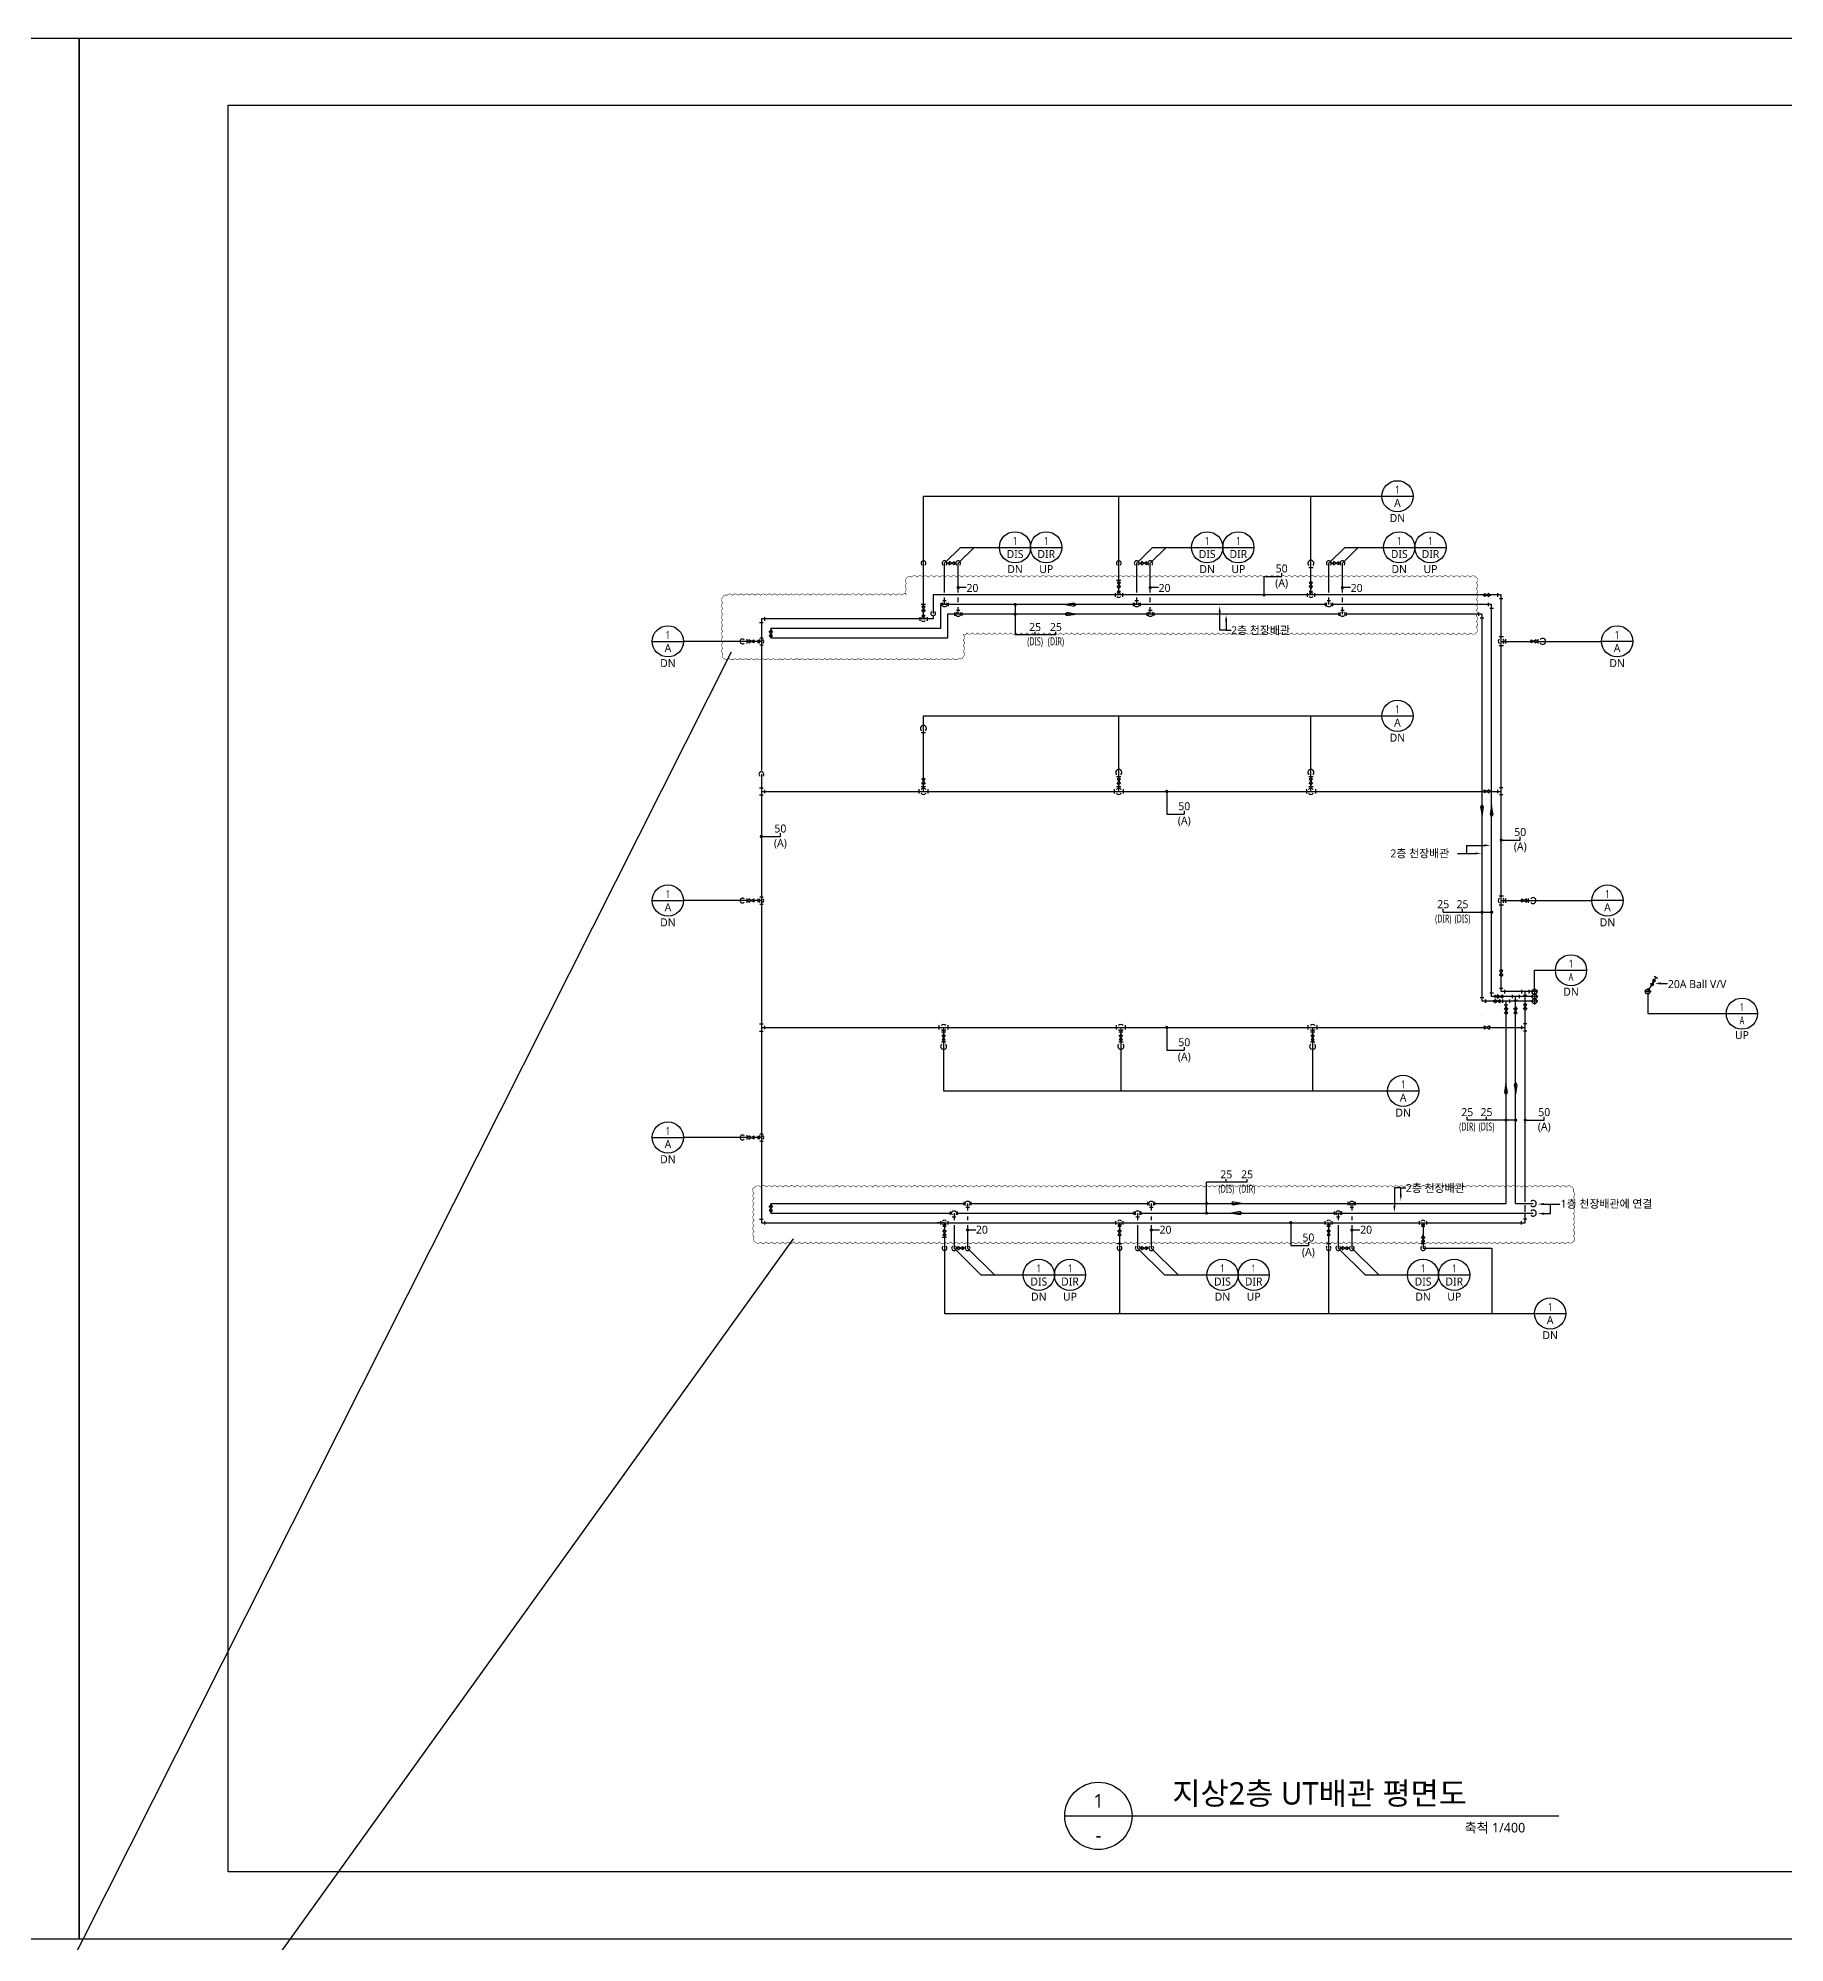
# Model space of a CAD drawing. Header units: millimetres. Extents: x 61566 to 504600, y -68218 to 118800.
# Drawn here: x 333839 to 442947, y -236 to 118800 of the extents above; entities that cross this region are included whole.
import ezdxf
from ezdxf.enums import TextEntityAlignment as Align

# ---------------------------------------------------------------- set-up
doc = ezdxf.new("R2010")
doc.units = ezdxf.units.MM
doc.header["$LTSCALE"] = 200
doc.layers.get('DEFPOINTS').update_dxf_attribs({"color": 137})
for name, color, linetype in [('AA-MKXS', 3, 'Continuous'), ('DI', 1, 'Continuous'), ('PIPE', 3, 'Continuous'), ('TE', 2, 'Continuous'), ('WALL-D', 3, 'Continuous')]:
    doc.layers.add(name, color=color, linetype=linetype)
doc.layers.add('FU', color=1, linetype='Continuous', plot=False)
doc.styles.add('SUNJIN', font='malgun.ttf')
doc.styles.add('스타일1', font='malgun.ttf')

# ---------------------------------------------------------------- blocks, each defined once
blk = doc.blocks.new('sheet-line')
at = {"layer": 'DEFPOINTS'}
blk.add_lwpolyline([(168200, -356400), (0, -356400), (0, -237600), (168200, -237600)], close=True, dxfattribs=at)
blk = doc.blocks.new('A$C4AF750F6')
at = {"layer": 'PIPE', "color": 2}
for p, q in [((1.5, 4), (0.5, 4)), ((1.5, 0), (0.5, 0))]:
    blk.add_line(p, q, dxfattribs=at)
blk.add_lwpolyline([(0, 0.5), (2, 0.5), (0, 3.5), (2, 3.5)], close=True, dxfattribs=at)
blk = doc.blocks.new('A$C7621744E')
at = {"layer": 'PIPE', "color": 2}
for p, q in [((0, 71), (0, 12)), ((92, 104), (33, 104)), ((125, 71), (125, 12))]:
    blk.add_line(p, q, dxfattribs=at)
for start, end in [(39.5406, 140.4594), (219.5406, 320.4594)]:
    blk.add_arc((62, 42), 41.7, start, end, dxfattribs=at)
blk = doc.blocks.new('A$C30F65513')
at = {"layer": 'PIPE', "color": 1}
for p, q in [((2.8, 1.4), (0, 1.4)), ((1.4, 2.8), (1.4, 0))]:
    blk.add_line(p, q, dxfattribs=at)
at = {"layer": 'PIPE'}
blk.add_circle((1.4, 1.4), 1, dxfattribs=at)
blk = doc.blocks.new('A$C1AEA35FA')
at = {"layer": 'PIPE', "color": 2}
blk.add_line((0, 0.2), (0, 1.4), dxfattribs=at)
blk.add_lwpolyline([(0.6, 1.6), (5.3, 0.8), (0.6, 0)], close=True, dxfattribs=at)
blk = doc.blocks.new('A$C28993EBD')
at = {"layer": 'PIPE', "color": 2}
for p, q in [((0, 84), (0, 12)), ((39, 123), (111, 123)), ((150, 84), (150, 12))]:
    blk.add_line(p, q, dxfattribs=at)
blk.add_arc((75, 48), 50, 129.5406, 50.4594, dxfattribs=at)

msp = doc.modelspace()

# ---------------------------------------------------------------- linework, layer by layer
at = {"layer": 'AA-MKXS', "color": 7}
msp.add_line((397966, 7700), (428830, 7700), dxfattribs=at)
msp.add_circle((400067, 7700), 2100, dxfattribs=at)
at = {"layer": 'DEFPOINTS', "color": 1}
for p in [(377122, 80428), (381008, 43767)]:
    msp.add_line(p, (306378, -60109), dxfattribs=at)
at = {"layer": 'DEFPOINTS'}
msp.add_lwpolyline([(345700, 114600), (483100, 114600), (483100, 4200), (345700, 4200)], close=True, dxfattribs=at)
msp.add_lwpolyline([(345700, 114600), (483100, 114600), (483100, 4200), (345700, 4200)], close=True, dxfattribs=at)
at = {"layer": 'DEFPOINTS', "color": 1, "const_width": 30}
for points in [[(423660, 84765, -0.5206), (423660, 84399, -0.5206), (423660, 84065, -0.5206), (423660, 83723, -0.5206), (423660, 83383, -0.5206), (423660, 83042, -0.5206), (423660, 82704, -0.5206), (423660, 82350, -0.5206), (423660, 81988, -0.5206), (423650, 81634, -0.5206), (423310, 81634, -0.5206), (422951, 81634, -0.5206), (422596, 81634, -0.5206), (422242, 81634, -0.5206), (421878, 81634, -0.5206), (421530, 81634, -0.5206), (421167, 81634, -0.5206), (420812, 81634, -0.5206), (420473, 81634, -0.5206), (420119, 81634, -0.5206), (419767, 81634, -0.5206), (419420, 81634, -0.5206), (419056, 81634, -0.5206), (418705, 81634, -0.5206), (418352, 81634, -0.5206), (418001, 81634, -0.5206), (417660, 81634, -0.5206), (417313, 81634, -0.5206), (416969, 81634, -0.5206), (416634, 81634, -0.5206), (416275, 81634, -0.5206), (415935, 81634, -0.5206), (415599, 81634, -0.5206), (415253, 81634, -0.5206), (414900, 81634, -0.5206), (414565, 81634, -0.5206), (414225, 81634, -0.5206), (413887, 81634, -0.5206), (413532, 81634, -0.5206), (413184, 81634, -0.5206), (412831, 81634, -0.5206), (412475, 81634, -0.5206), (412127, 81634, -0.5206), (411771, 81634, -0.5206), (411425, 81634, -0.5206), (411064, 81634, -0.5206), (410711, 81634, -0.5206), (410371, 81634, -0.5206), (410007, 81634, -0.5206), (409645, 81634, -0.5206), (409299, 81634, -0.5206), (408933, 81634, -0.5206), (408594, 81634, -0.5206), (408231, 81634, -0.5206), (407879, 81634, -0.5206), (407531, 81634, -0.5206), (407177, 81634, -0.5206), (406821, 81634, -0.5206), (406486, 81634, -0.5206), (406143, 81634, -0.5206), (405801, 81634, -0.5206), (405454, 81634, -0.5206), (405092, 81634, -0.5206), (404735, 81634, -0.5206), (404378, 81634, -0.5206), (404015, 81634, -0.5206), (403669, 81634, -0.5206), (403323, 81634, -0.5206), (402960, 81634, -0.5206), (402616, 81634, -0.5206), (402270, 81634, -0.5206), (401918, 81634, -0.5206), (401573, 81634, -0.5206), (401216, 81634, -0.5206), (400858, 81634, -0.5206), (400501, 81634, -0.5206), (400143, 81634, -0.5206), (399805, 81634, -0.5206), (399465, 81634, -0.5206), (399123, 81634, -0.5206), (398767, 81634, -0.5206), (398404, 81634, -0.5206), (398059, 81634, -0.5206), (397708, 81634, -0.5206), (397372, 81634, -0.5206), (397008, 81634, -0.5206), (396669, 81634, -0.5206), (396318, 81634, -0.5206), (395963, 81634, -0.5206), (395616, 81634, -0.5206), (395260, 81634, -0.5206), (394924, 81634, -0.5206), (394588, 81634, -0.5206), (394252, 81634, -0.5206), (393918, 81634, -0.5206), (393573, 81634, -0.5206), (393229, 81634, -0.5206), (392873, 81634, -0.5206), (392535, 81634, -0.5206), (392189, 81634, -0.5206), (391853, 81634, -0.5206), (391608, 81524, -0.5206), (391608, 81167, -0.5206), (391608, 80827, -0.5206), (391608, 80471, -0.5206), (391608, 80117, -0.5206), (391325, 80045, -0.5206), (390974, 80045, -0.5206), (390638, 80045, -0.5206), (390287, 80045, -0.5206), (389952, 80045, -0.5206), (389586, 80045, -0.5206), (389238, 80045, -0.5206), (388873, 80045, -0.5206), (388515, 80045, -0.5206), (388165, 80045, -0.5206), (387809, 80045, -0.5206), (387453, 80045, -0.5206), (387108, 80045, -0.5206), (386762, 80045, -0.5206), (386427, 80045, -0.5206), (386067, 80045, -0.5206), (385728, 80045, -0.5206), (385392, 80045, -0.5206), (385049, 80045, -0.5206), (384690, 80045, -0.5206), (384350, 80045, -0.5206), (384006, 80045, -0.5206), (383657, 80045, -0.5206), (383323, 80045, -0.5206), (382975, 80045, -0.5206), (382625, 80045, -0.5206), (382272, 80045, -0.5206), (381914, 80045, -0.5206), (381567, 80045, -0.5206), (381223, 80045, -0.5206), (380862, 80045, -0.5206), (380497, 80045, -0.5206), (380144, 80045, -0.5206), (379778, 80045, -0.5206), (379443, 80045, -0.5206), (379091, 80045, -0.5206), (378729, 80045, -0.5206), (378383, 80045, -0.5206), (378040, 80045, -0.5206), (377697, 80045, -0.5206), (377363, 80045, -0.5206), (377009, 80045, -0.5206), (376663, 80045, -0.5206), (376617, 80333, -0.5206), (376617, 80667, -0.5206), (376617, 81015, -0.5206), (376617, 81377, -0.5206), (376617, 81741, -0.5206), (376617, 82087, -0.5206), (376617, 82444, -0.5206), (376617, 82798, -0.5206), (376617, 83158, -0.5206), (376617, 83520, -0.5206), (376617, 83872, -0.5206), (376869, 83973, -0.5206), (377205, 83973, -0.5206), (377564, 83973, -0.5206), (377912, 83973, -0.5206), (378265, 83973, -0.5206), (378618, 83973, -0.5206), (378970, 83973, -0.5206), (379330, 83973, -0.5206), (379685, 83973, -0.5206), (380030, 83973, -0.5206), (380363, 83973, -0.5206), (380705, 83973, -0.5206), (381050, 83973, -0.5206), (381391, 83973, -0.5206), (381750, 83973, -0.5206), (382095, 83973, -0.5206), (382457, 83973, -0.5206), (382794, 83973, -0.5206), (383151, 83973, -0.5206), (383505, 83973, -0.5206), (383868, 83973, -0.5206), (384207, 83973, -0.5206), (384558, 83973, -0.5206), (384921, 83973, -0.5206), (385280, 83973, -0.5206), (385645, 83973, -0.5206), (385984, 83973, -0.5206), (386347, 83973, -0.5206), (386707, 83973, -0.5206), (387071, 83973, -0.5206), (387433, 83973, -0.5206), (387795, 83973, -0.5206), (388100, 84022, -0.5206), (388100, 84361, -0.5206), (388100, 84715, -0.5206), (388100, 85057, -0.5206), (388390, 85109, -0.5206), (388747, 85109, -0.5206), (389106, 85109, -0.5206), (389445, 85109, -0.5206), (389802, 85109, -0.5206), (390151, 85109, -0.5206), (390487, 85109, -0.5206), (390847, 85109, -0.5206), (391208, 85109, -0.5206), (391546, 85109, -0.5206), (391889, 85109, -0.5206), (392241, 85109, -0.5206), (392590, 85109, -0.5206), (392948, 85109, -0.5206), (393288, 85109, -0.5206), (393645, 85109, -0.5206), (394011, 85109, -0.5206), (394345, 85109, -0.5206), (394699, 85109, -0.5206), (395055, 85109, -0.5206), (395394, 85109, -0.5206), (395730, 85109, -0.5206), (396073, 85109, -0.5206), (396428, 85109, -0.5206), (396789, 85109, -0.5206), (397140, 85109, -0.5206), (397486, 85109, -0.5206), (397845, 85109, -0.5206), (398186, 85109, -0.5206), (398540, 85109, -0.5206), (398881, 85109, -0.5206), (399221, 85109, -0.5206), (399586, 85109, -0.5206), (399929, 85109, -0.5206), (400263, 85109, -0.5206), (400621, 85109, -0.5206), (400960, 85109, -0.5206), (401294, 85109, -0.5206), (401628, 85109, -0.5206), (401973, 85109, -0.5206), (402327, 85109, -0.5206), (402672, 85109, -0.5206), (403019, 85109, -0.5206), (403366, 85109, -0.5206), (403702, 85109, -0.5206), (404053, 85109, -0.5206), (404410, 85109, -0.5206), (404754, 85109, -0.5206), (405109, 85109, -0.5206), (405471, 85109, -0.5206), (405822, 85109, -0.5206), (406174, 85109, -0.5206), (406509, 85109, -0.5206), (406857, 85109, -0.5206), (407199, 85109, -0.5206), (407547, 85109, -0.5206), (407908, 85109, -0.5206), (408258, 85109, -0.5206), (408594, 85109, -0.5206), (408946, 85109, -0.5206), (409302, 85109, -0.5206), (409661, 85109, -0.5206), (410023, 85109, -0.5206), (410384, 85109, -0.5206), (410727, 85109, -0.5206), (411088, 85109, -0.5206), (411443, 85109, -0.5206), (411801, 85109, -0.5206), (412161, 85109, -0.5206), (412520, 85109, -0.5206), (412882, 85109, -0.5206), (413245, 85109, -0.5206), (413608, 85109, -0.5206), (413958, 85109, -0.5206), (414306, 85109, -0.5206), (414643, 85109, -0.5206), (414988, 85109, -0.5206), (415348, 85109, -0.5206), (415696, 85109, -0.5206), (416034, 85109, -0.5206), (416368, 85109, -0.5206), (416723, 85109, -0.5206), (417081, 85109, -0.5206), (417417, 85109, -0.5206), (417753, 85109, -0.5206), (418099, 85109, -0.5206), (418455, 85109, -0.5206), (418815, 85109, -0.5206), (419153, 85109, -0.5206), (419491, 85109, -0.5206), (419826, 85109, -0.5206), (420171, 85109, -0.5206), (420504, 85109, -0.5206), (420870, 85109, -0.5206), (421224, 85109, -0.5206), (421560, 85109, -0.5206), (421923, 85109, -0.5206), (422277, 85109, -0.5206), (422624, 85109, -0.5206), (422959, 85109, -0.5206), (423300, 85109, -0.5206), (423646, 85109, -0.5206), (423660, 85109, -0.5206)], [(378569, 46629, 0.5206), (378569, 46289, 0.5206), (378569, 45952, 0.5206), (378569, 45601, 0.5206), (378569, 45267, 0.5206), (378569, 44930, 0.5206), (378569, 44581, 0.5206), (378569, 44223, 0.5206), (378569, 43868, 0.5206), (378624, 43571, 0.5206), (378959, 43571, 0.5206), (379307, 43571, 0.5206), (379647, 43571, 0.5206), (380003, 43571, 0.5206), (380346, 43571, 0.5206), (380694, 43571, 0.5206), (381035, 43571, 0.5206), (381387, 43571, 0.5206), (381738, 43571, 0.5206), (382092, 43571, 0.5206), (382430, 43571, 0.5206), (382780, 43571, 0.5206), (383145, 43571, 0.5206), (383501, 43571, 0.5206), (383865, 43571, 0.5206), (384204, 43571, 0.5206), (384549, 43571, 0.5206), (384888, 43571, 0.5206), (385254, 43571, 0.5206), (385602, 43571, 0.5206), (385968, 43571, 0.5206), (386305, 43571, 0.5206), (386658, 43571, 0.5206), (386995, 43571, 0.5206), (387342, 43571, 0.5206), (387706, 43571, 0.5206), (388041, 43571, 0.5206), (388404, 43571, 0.5206), (388747, 43571, 0.5206), (389088, 43571, 0.5206), (389446, 43571, 0.5206), (389793, 43571, 0.5206), (390133, 43571, 0.5206), (390487, 43571, 0.5206), (390840, 43571, 0.5206), (391188, 43571, 0.5206), (391537, 43571, 0.5206), (391890, 43571, 0.5206), (392244, 43571, 0.5206), (392605, 43571, 0.5206), (392965, 43571, 0.5206), (393319, 43571, 0.5206), (393676, 43571, 0.5206), (394028, 43571, 0.5206), (394374, 43571, 0.5206), (394713, 43571, 0.5206), (395071, 43571, 0.5206), (395422, 43571, 0.5206), (395785, 43571, 0.5206), (396126, 43571, 0.5206), (396466, 43571, 0.5206), (396819, 43571, 0.5206), (397175, 43571, 0.5206), (397528, 43571, 0.5206), (397873, 43571, 0.5206), (398222, 43571, 0.5206), (398558, 43571, 0.5206), (398916, 43571, 0.5206), (399269, 43571, 0.5206), (399623, 43571, 0.5206), (399979, 43571, 0.5206), (400338, 43571, 0.5206), (400677, 43571, 0.5206), (401029, 43571, 0.5206), (401391, 43571, 0.5206), (401754, 43571, 0.5206), (402107, 43571, 0.5206), (402465, 43571, 0.5206), (402799, 43571, 0.5206), (403155, 43571, 0.5206), (403520, 43571, 0.5206), (403863, 43571, 0.5206), (404215, 43571, 0.5206), (404559, 43571, 0.5206), (404898, 43571, 0.5206), (405235, 43571, 0.5206), (405597, 43571, 0.5206), (405958, 43571, 0.5206), (406316, 43571, 0.5206), (406654, 43571, 0.5206), (406998, 43571, 0.5206), (407334, 43571, 0.5206), (407670, 43571, 0.5206), (408024, 43571, 0.5206), (408384, 43571, 0.5206), (408735, 43571, 0.5206), (409084, 43571, 0.5206), (409430, 43571, 0.5206), (409773, 43571, 0.5206), (410122, 43571, 0.5206), (410472, 43571, 0.5206), (410810, 43571, 0.5206), (411154, 43571, 0.5206), (411511, 43571, 0.5206), (411855, 43571, 0.5206), (412216, 43571, 0.5206), (412580, 43571, 0.5206), (412942, 43571, 0.5206), (413299, 43571, 0.5206), (413642, 43571, 0.5206), (414007, 43571, 0.5206), (414344, 43571, 0.5206), (414680, 43571, 0.5206), (415039, 43571, 0.5206), (415389, 43571, 0.5206), (415743, 43571, 0.5206), (416107, 43571, 0.5206), (416443, 43571, 0.5206), (416805, 43571, 0.5206), (417160, 43571, 0.5206), (417504, 43571, 0.5206), (417840, 43571, 0.5206), (418190, 43571, 0.5206), (418531, 43571, 0.5206), (418874, 43571, 0.5206), (419237, 43571, 0.5206), (419589, 43571, 0.5206), (419944, 43571, 0.5206), (420281, 43571, 0.5206), (420630, 43571, 0.5206), (420976, 43571, 0.5206), (421326, 43571, 0.5206), (421685, 43571, 0.5206), (422035, 43571, 0.5206), (422381, 43571, 0.5206), (422737, 43571, 0.5206), (423088, 43571, 0.5206), (423441, 43571, 0.5206), (423787, 43571, 0.5206), (424121, 43571, 0.5206), (424477, 43571, 0.5206), (424814, 43571, 0.5206), (425168, 43571, 0.5206), (425529, 43571, 0.5206), (425879, 43571, 0.5206), (426236, 43571, 0.5206), (426586, 43571, 0.5206), (426932, 43571, 0.5206), (427291, 43571, 0.5206), (427642, 43571, 0.5206), (427987, 43571, 0.5206), (428352, 43571, 0.5206), (428706, 43571, 0.5206), (429045, 43571, 0.5206), (429391, 43571, 0.5206), (429721, 43578, 0.5206), (429721, 43936, 0.5206), (429721, 44301, 0.5206), (429721, 44654, 0.5206), (429721, 44988, 0.5206), (429721, 45332, 0.5206), (429721, 45668, 0.5206), (429721, 46022, 0.5206), (429721, 46359, 0.5206), (429721, 46721, 0.5206), (429629, 46991, 0.5206), (429276, 46991, 0.5206), (428919, 46991, 0.5206), (428558, 46991, 0.5206), (428224, 46991, 0.5206), (427887, 46991, 0.5206), (427530, 46991, 0.5206), (427176, 46991, 0.5206), (426836, 46991, 0.5206), (426500, 46991, 0.5206), (426162, 46991, 0.5206), (425808, 46991, 0.5206), (425463, 46991, 0.5206), (425120, 46991, 0.5206), (424774, 46991, 0.5206), (424419, 46991, 0.5206), (424060, 46991, 0.5206), (423700, 46991, 0.5206), (423349, 46991, 0.5206), (422996, 46991, 0.5206), (422636, 46991, 0.5206), (422273, 46991, 0.5206), (421935, 46991, 0.5206), (421581, 46991, 0.5206), (421235, 46991, 0.5206), (420893, 46991, 0.5206), (420555, 46991, 0.5206), (420194, 46991, 0.5206), (419859, 46991, 0.5206), (419511, 46991, 0.5206), (419159, 46991, 0.5206), (418816, 46991, 0.5206), (418465, 46991, 0.5206), (418124, 46991, 0.5206), (417780, 46991, 0.5206), (417443, 46991, 0.5206), (417084, 46991, 0.5206), (416746, 46991, 0.5206), (416403, 46991, 0.5206), (416044, 46991, 0.5206), (415681, 46991, 0.5206), (415322, 46991, 0.5206), (414964, 46991, 0.5206), (414611, 46991, 0.5206), (414266, 46991, 0.5206), (413904, 46991, 0.5206), (413564, 46991, 0.5206), (413202, 46991, 0.5206), (412861, 46991, 0.5206), (412520, 46991, 0.5206), (412168, 46991, 0.5206), (411803, 46991, 0.5206), (411468, 46991, 0.5206), (411132, 46991, 0.5206), (410781, 46991, 0.5206), (410434, 46991, 0.5206), (410097, 46991, 0.5206), (409756, 46991, 0.5206), (409393, 46991, 0.5206), (409052, 46991, 0.5206), (408714, 46991, 0.5206), (408377, 46991, 0.5206), (408013, 46991, 0.5206), (407677, 46991, 0.5206), (407342, 46991, 0.5206), (407007, 46991, 0.5206), (406662, 46991, 0.5206), (406299, 46991, 0.5206), (405953, 46991, 0.5206), (405605, 46991, 0.5206), (405241, 46991, 0.5206), (404880, 46991, 0.5206), (404529, 46991, 0.5206), (404168, 46991, 0.5206), (403812, 46991, 0.5206), (403466, 46991, 0.5206), (403124, 46991, 0.5206), (402790, 46991, 0.5206), (402440, 46991, 0.5206), (402075, 46991, 0.5206), (401729, 46991, 0.5206), (401388, 46991, 0.5206), (401035, 46991, 0.5206), (400693, 46991, 0.5206), (400338, 46991, 0.5206), (399973, 46991, 0.5206), (399626, 46991, 0.5206), (399263, 46991, 0.5206), (398930, 46991, 0.5206), (398566, 46991, 0.5206), (398213, 46991, 0.5206), (397853, 46991, 0.5206), (397501, 46991, 0.5206), (397163, 46991, 0.5206), (396823, 46991, 0.5206), (396477, 46991, 0.5206), (396143, 46991, 0.5206), (395796, 46991, 0.5206), (395460, 46991, 0.5206), (395105, 46991, 0.5206), (394744, 46991, 0.5206), (394408, 46991, 0.5206), (394048, 46991, 0.5206), (393693, 46991, 0.5206), (393337, 46991, 0.5206), (392978, 46991, 0.5206), (392627, 46991, 0.5206), (392271, 46991, 0.5206), (391933, 46991, 0.5206), (391577, 46991, 0.5206), (391220, 46991, 0.5206), (390861, 46991, 0.5206), (390527, 46991, 0.5206), (390165, 46991, 0.5206), (389811, 46991, 0.5206), (389454, 46991, 0.5206), (389118, 46991, 0.5206), (388767, 46991, 0.5206), (388402, 46991, 0.5206), (388067, 46991, 0.5206), (387725, 46991, 0.5206), (387387, 46991, 0.5206), (387021, 46991, 0.5206), (386668, 46991, 0.5206), (386325, 46991, 0.5206), (385961, 46991, 0.5206), (385616, 46991, 0.5206), (385260, 46991, 0.5206), (384919, 46991, 0.5206), (384581, 46991, 0.5206), (384239, 46991, 0.5206), (383889, 46991, 0.5206), (383526, 46991, 0.5206), (383189, 46991, 0.5206), (382826, 46991, 0.5206), (382479, 46991, 0.5206), (382143, 46991, 0.5206), (381784, 46991, 0.5206), (381445, 46991, 0.5206), (381079, 46991, 0.5206), (380721, 46991, 0.5206), (380359, 46991, 0.5206), (380019, 46991, 0.5206), (379670, 46991, 0.5206), (379337, 46991, 0.5206), (378979, 46991, 0.5206), (378642, 46991, 0.5206), (378569, 46991, 0.5206)]]:
    msp.add_lwpolyline(points, format="xyb", close=True, dxfattribs=at)
at = {"layer": 'DI'}
for p, q in [((410415, 84000), (410415, 85155)), ((410415, 85155), (411515, 85155)), ((411515, 85155), (411515, 85355)), ((391816, 84458), (391310, 84458)), ((394872, 83400), (394872, 81498)), ((403816, 84458), (403310, 84458)), ((415816, 84458), (415310, 84458)), ((397412, 81498), (394872, 81498)), ((396112, 81498), (396112, 81698)), ((397412, 81498), (397412, 81698)), ((404333, 71725), (404333, 70300)), ((404333, 70300), (405433, 70300)), ((405433, 70500), (405433, 70300)), ((380204, 68905), (380204, 69105)), ((426418, 68686), (426418, 68886)), ((421609, 64175), (421609, 64375)), ((422809, 64175), (422809, 64375)), ((421609, 64175), (424630, 64175)), ((404333, 56975), (404333, 55550)), ((404333, 55550), (405433, 55550)), ((405433, 55750), (405433, 55550)), ((423109, 51182), (423109, 51382)), ((424309, 51182), (424309, 51382)), ((427918, 51182), (427918, 51382)), ((426130, 51182), (423109, 51182)), ((409358, 47294), (406818, 47294)), ((406818, 45370), (406818, 47294)), ((408058, 47294), (408058, 47494)), ((409358, 47294), (409358, 47494)), ((392407, 44312), (391900, 44312)), ((403877, 44312), (403370, 44312)), ((412086, 44770), (412086, 43345)), ((416407, 44312), (415900, 44312)), ((412086, 43345), (413185, 43345)), ((413185, 43545), (413185, 43345))]:
    msp.add_line(p, q, dxfattribs=at)
at = {"layer": 'DI', "const_width": 100}
for points in [[(391260, 84458, 1), (391360, 84458, 1)], [(403260, 84458, 1), (403360, 84458, 1)], [(415260, 84458, 1), (415360, 84458, 1)], [(394822, 83400, 1), (394922, 83400, 1)], [(410365, 84000, -1), (410465, 84000, -1)], [(394822, 82800, 1), (394922, 82800, 1)], [(404283, 71725, 1), (404383, 71725, 1)], [(379015, 68855, 1), (379015, 68955, 1)], [(425230, 68636, 1), (425230, 68736, 1)], [(424080, 64175, -1), (423980, 64175, -1)], [(424680, 64175, -1), (424580, 64175, -1)], [(404283, 56975, 1), (404383, 56975, 1)], [(425580, 51182, -1), (425480, 51182, -1)], [(426180, 51182, -1), (426080, 51182, -1)], [(426730, 51132, 1), (426730, 51232, 1)], [(406768, 45970, 1), (406868, 45970, 1)], [(406768, 45370, 1), (406868, 45370, 1)], [(391850, 44312, -1), (391950, 44312, -1)], [(403320, 44312, -1), (403420, 44312, -1)], [(412036, 44770, 1), (412136, 44770, 1)], [(415850, 44312, -1), (415950, 44312, -1)]]:
    msp.add_lwpolyline(points, format="xyb", close=True, dxfattribs=at)
at = {"layer": 'PIPE'}
for p, q in [((389140, 83279), (389140, 85986)), ((390460, 84160), (390460, 85986)), ((390610, 85986), (390752, 85986)), ((391067, 85986), (391160, 85986)), ((391310, 84160), (391310, 85986)), ((401340, 84779), (401340, 85986)), ((402460, 84160), (402460, 85986)), ((402610, 85986), (402752, 85986)), ((403067, 85986), (403160, 85986)), ((403310, 84160), (403310, 85986)), ((413340, 84779), (413340, 85986)), ((414460, 84160), (414460, 85986)), ((414610, 85986), (414752, 85986)), ((415067, 85986), (415160, 85986)), ((415310, 84160), (415310, 85986)), ((424180, 84000), (389750, 84000)), ((389750, 84000), (389750, 82850)), ((414310, 83400), (390200, 83400)), ((390200, 83400), (390200, 81900)), ((390460, 83400), (390460, 83840)), ((391310, 84170), (391310, 84293)), ((391310, 83608), (391310, 83840)), ((391310, 83560), (391310, 83830)), ((401340, 84000), (401340, 84429)), ((402460, 83400), (402460, 83840)), ((403160, 83400), (402860, 83400)), ((403310, 84170), (403310, 84293)), ((403310, 83608), (403310, 83840)), ((403310, 83560), (403310, 83830)), ((413340, 84000), (413340, 84429)), ((414460, 83400), (414460, 83840)), ((424630, 83400), (414610, 83400)), ((415310, 84170), (415310, 84293)), ((415310, 83608), (415310, 83840)), ((415310, 83560), (415310, 83830)), ((425230, 84000), (424480, 84000)), ((424630, 58910), (424630, 83400)), ((425230, 60525), (425230, 84000)), ((379015, 82500), (379015, 73033)), ((389750, 82500), (379015, 82500)), ((389140, 82500), (389140, 82929)), ((389750, 82650), (389750, 82500)), ((415160, 82800), (390650, 82800)), ((390650, 82800), (390650, 81300)), ((391310, 82800), (391310, 83240)), ((403310, 82800), (403310, 83240)), ((415310, 82800), (415310, 83240)), ((424030, 82800), (415460, 82800)), ((424030, 58615), (424030, 82800)), ((378236, 81100), (377829, 81100)), ((379015, 81100), (378586, 81100)), ((379615, 81900), (379615, 81738)), ((390200, 81900), (379615, 81900)), ((379615, 81423), (379615, 81300)), ((390650, 81300), (379615, 81300)), ((425230, 81100), (427059, 81100)), ((427409, 81100), (427815, 81100)), ((389140, 72504), (389140, 75661)), ((379015, 72796), (379015, 44770)), ((401340, 72504), (401340, 72911)), ((413340, 72504), (413340, 72911)), ((379015, 71725), (424180, 71725)), ((389140, 71725), (389140, 72154)), ((401340, 71725), (401340, 72154)), ((413340, 71725), (413340, 72154)), ((424480, 71725), (425230, 71725)), ((378236, 64900), (377829, 64900)), ((379015, 64900), (378586, 64900)), ((425230, 64900), (426459, 64900)), ((426809, 64900), (427215, 64900)), ((425230, 59210), (425230, 60225)), ((434381, 59210), (434896, 60101)), ((434809, 60151), (434784, 60108)), ((434982, 60051), (434809, 60151)), ((434982, 60051), (434957, 60008)), ((427310, 58615), (424030, 58615)), ((427310, 58910), (424630, 58910)), ((427310, 59210), (425230, 59210)), ((425530, 45970), (425530, 58615)), ((426130, 45970), (426130, 58910)), ((426730, 58415), (426730, 59210)), ((426730, 46082), (426730, 58115)), ((379015, 56975), (424187, 56975)), ((390400, 56975), (390400, 56546)), ((390400, 56196), (390400, 55789)), ((401470, 56975), (401470, 56546)), ((401470, 56196), (401470, 55789)), ((413450, 56975), (413450, 56546)), ((413450, 56196), (413450, 55789)), ((424335, 56975), (424338, 56975)), ((424487, 56975), (426730, 56975)), ((378236, 50100), (377829, 50100)), ((379015, 50100), (378586, 50100)), ((379615, 45970), (379615, 45828)), ((379615, 45970), (391750, 45970)), ((379615, 45513), (379615, 45370)), ((379615, 45370), (390900, 45370)), ((391050, 45370), (391050, 44930)), ((391200, 45370), (391500, 45370)), ((391200, 45370), (402370, 45370)), ((391900, 45970), (391900, 45530)), ((392050, 45970), (403220, 45970)), ((402520, 45370), (402520, 44930)), ((402670, 45370), (427232, 45370)), ((402670, 45370), (402970, 45370)), ((403370, 45970), (403370, 45530)), ((403520, 45970), (425530, 45970)), ((415050, 45370), (415050, 44930)), ((415200, 45370), (415500, 45370)), ((415900, 45970), (415900, 45530)), ((426130, 45970), (427232, 45970)), ((426730, 45442), (426730, 45868)), ((426730, 44770), (426730, 45301)), ((379015, 44770), (426730, 44770)), ((390450, 44770), (390021, 44770)), ((390450, 44770), (390450, 44341)), ((391050, 45210), (391050, 44940)), ((391050, 45162), (391050, 44930)), ((391050, 44610), (391050, 43184)), ((391050, 44600), (391050, 44477)), ((391900, 45162), (391900, 44930)), ((391900, 44610), (391900, 43184)), ((401390, 44770), (401390, 44341)), ((402169, 44770), (402576, 44770)), ((402520, 45210), (402520, 44940)), ((402520, 45162), (402520, 44930)), ((402520, 44610), (402520, 43184)), ((402520, 44600), (402520, 44477)), ((403370, 45162), (403370, 44930)), ((403370, 44610), (403370, 43184)), ((414450, 44770), (414450, 44341)), ((415050, 45210), (415050, 44940)), ((415050, 45162), (415050, 44930)), ((415050, 44610), (415050, 43184)), ((415050, 44600), (415050, 44477)), ((415900, 45162), (415900, 44930)), ((415900, 44610), (415900, 43184)), ((420350, 44770), (420350, 43941)), ((390450, 43991), (390450, 43184)), ((391292, 43184), (391200, 43184)), ((391750, 43184), (391607, 43184)), ((401390, 43991), (401390, 43184)), ((402762, 43184), (402670, 43184)), ((403220, 43184), (403077, 43184)), ((414450, 43991), (414450, 43184)), ((415292, 43184), (415200, 43184)), ((415750, 43184), (415607, 43184)), ((420350, 43591), (420350, 43184))]:
    msp.add_line(p, q, dxfattribs=at)
at = {"layer": 'PIPE', "color": 2}
for p, q in [((401474, 84904), (401206, 84904)), ((413474, 85704), (413206, 85704)), ((389274, 83404), (389006, 83404)), ((424405, 83507), (424405, 83293)), ((425005, 84107), (425005, 83893)), ((425123, 83775), (425337, 83775)), ((378908, 82275), (379122, 82275)), ((379240, 82393), (379240, 82607)), ((423805, 82907), (423805, 82693)), ((423923, 82575), (424137, 82575)), ((424523, 83175), (424737, 83175)), ((378111, 81234), (378111, 80966)), ((427534, 80966), (427534, 81234)), ((389274, 75379), (389006, 75379)), ((401474, 72629), (401206, 72629)), ((413474, 72629), (413206, 72629)), ((378908, 71950), (379122, 71950)), ((378908, 71500), (379122, 71500)), ((379240, 71618), (379240, 71832)), ((425005, 71832), (425005, 71618)), ((425337, 71950), (425123, 71950)), ((425337, 71500), (425123, 71500)), ((378111, 65034), (378111, 64766)), ((426934, 64766), (426934, 65034)), ((423923, 58840), (424137, 58840)), ((424255, 58508), (424255, 58722)), ((424255, 58722), (424255, 58508)), ((424523, 59135), (424737, 59135)), ((424855, 58803), (424855, 59017)), ((425123, 59435), (425337, 59435)), ((425305, 58722), (425305, 58508)), ((425423, 58390), (425637, 58390)), ((425455, 59103), (425455, 59317)), ((425755, 58722), (425755, 58508)), ((425905, 59017), (425905, 58803)), ((426023, 58685), (426237, 58685)), ((426355, 59017), (426355, 58803)), ((426505, 59317), (426505, 59103)), ((426623, 58985), (426837, 58985)), ((426955, 59317), (426955, 59103)), ((378908, 57200), (379122, 57200)), ((426837, 57200), (426623, 57200)), ((378908, 56750), (379122, 56750)), ((379240, 56868), (379240, 57082)), ((390266, 56071), (390534, 56071)), ((401336, 56071), (401604, 56071)), ((413316, 56071), (413584, 56071)), ((426505, 57082), (426505, 56868)), ((426837, 56750), (426623, 56750)), ((378111, 50234), (378111, 49966)), ((378908, 44995), (379122, 44995)), ((379240, 44663), (379240, 44877)), ((426505, 44663), (426505, 44877)), ((426837, 44995), (426623, 44995)), ((390316, 43866), (390584, 43866)), ((401256, 43466), (401524, 43466)), ((414316, 43466), (414584, 43466)), ((420216, 43466), (420484, 43466))]:
    msp.add_line(p, q, dxfattribs=at)
at = {"layer": 'PIPE', "color": 1}
for p, q in [((379015, 68905), (380204, 68905)), ((425230, 68686), (426418, 68686)), ((426730, 51182), (427918, 51182))]:
    msp.add_line(p, q, dxfattribs=at)
at = {"layer": 'PIPE', "color": 6}
for p, q in [((423931, 57731), (423931, 57731)), ((426130, 58030), (426130, 58030))]:
    msp.add_line(p, q, dxfattribs=at)
at = {"layer": 'PIPE', "color": 2}
for centre, radius, start, end in [((389140, 85986), 150, 309.54059, 230.45941), ((390460, 85986), 150, 309.54059, 230.45941), ((391310, 85986), 150, 309.54059, 230.45941), ((401340, 85986), 150, 309.54059, 230.45941), ((402460, 85986), 150, 309.54059, 230.45941), ((403310, 85986), 150, 309.54059, 230.45941), ((413340, 85986), 188, 309.54059, 230.45941), ((414460, 85986), 150, 309.54059, 230.45941), ((415310, 85986), 150, 309.54059, 230.45941), ((389750, 82850), 150, 129.54059, 50.45941), ((377829, 81100), 150, 39.54059, 320.45941), ((427815, 81100), 188, 219.54059, 140.45941), ((389140, 75661), 188, 309.54059, 230.45941), ((379015, 72796), 150, 309.54059, 230.45941), ((401340, 72911), 188, 309.54059, 230.45941), ((413340, 72911), 188, 309.54059, 230.45941), ((377829, 64900), 150, 39.54059, 320.45941), ((427215, 64900), 188, 219.54059, 140.45941), ((390400, 55789), 188, 129.54059, 50.45941), ((401470, 55789), 188, 129.54059, 50.45941), ((413450, 55789), 188, 129.54059, 50.45941), ((377829, 50100), 150, 39.54059, 320.45941), ((427232, 45970), 188, 219.54059, 140.45941), ((427232, 45370), 188, 219.54059, 140.45941), ((390450, 43184), 150, 129.54059, 50.45941), ((391050, 43184), 150, 129.54059, 50.45941), ((391900, 43184), 150, 129.54059, 50.45941), ((401390, 43184), 150, 129.54059, 50.45941), ((402520, 43184), 150, 129.54059, 50.45941), ((403370, 43184), 150, 129.54059, 50.45941), ((414450, 43184), 150, 129.54059, 50.45941), ((415050, 43184), 150, 129.54059, 50.45941), ((415900, 43184), 150, 129.54059, 50.45941), ((420350, 43184), 150, 129.54059, 50.45941)]:
    msp.add_arc(centre, radius, start, end, dxfattribs=at)
at = {"layer": 'TE', "color": 6}
for p, q in [((389140, 85986), (389140, 90167)), ((389140, 90167), (417769, 90167)), ((401340, 85986), (401340, 90167)), ((413340, 85986), (413340, 90167)), ((390460, 85986), (391450, 86976)), ((391310, 85986), (392300, 86976)), ((391450, 86976), (393885, 86976)), ((402460, 85986), (403450, 86976)), ((403310, 85986), (404300, 86976)), ((403450, 86976), (405885, 86976)), ((414460, 85986), (415450, 86976)), ((415310, 85986), (416300, 86976)), ((415450, 86976), (417885, 86976)), ((377829, 81100), (374154, 81100)), ((427815, 81100), (431491, 81100)), ((389140, 75661), (389140, 76442)), ((389140, 76442), (417769, 76442)), ((401340, 72911), (401340, 76442)), ((413340, 72911), (413340, 76442)), ((377829, 64900), (374154, 64900)), ((427215, 64900), (430891, 64900)), ((427310, 59210), (427310, 60545)), ((427310, 60545), (428613, 60545)), ((434381, 59210), (434381, 57835)), ((434381, 57835), (439290, 57835)), ((390400, 55789), (390400, 53008)), ((401470, 55789), (401470, 53008)), ((413450, 55789), (413450, 53008)), ((390400, 53008), (418129, 53008)), ((377829, 50100), (374154, 50100)), ((390450, 43184), (390450, 39103)), ((391050, 43184), (392724, 41510)), ((391900, 43184), (393574, 41510)), ((401390, 43184), (401390, 39103)), ((402520, 43184), (404194, 41510)), ((403370, 43184), (405044, 41510)), ((414450, 43184), (414450, 39103)), ((415050, 43184), (416724, 41510)), ((415900, 43184), (417574, 41510)), ((420350, 43184), (424641, 43184)), ((424641, 43184), (424641, 39103)), ((392724, 41510), (395370, 41510)), ((404194, 41510), (406840, 41510)), ((416724, 41510), (419370, 41510)), ((390450, 39103), (427311, 39103))]:
    msp.add_line(p, q, dxfattribs=at)
at = {"layer": 'TE'}
for p, q in [((417769, 90167), (419719, 90167)), ((393885, 86976), (395835, 86976)), ((395835, 86976), (397785, 86976)), ((405885, 86976), (407835, 86976)), ((407835, 86976), (409785, 86976)), ((417885, 86976), (419835, 86976)), ((419835, 86976), (421785, 86976)), ((372204, 81100), (374154, 81100)), ((433441, 81100), (431491, 81100)), ((417769, 76442), (419719, 76442)), ((372204, 64900), (374154, 64900)), ((432841, 64900), (430891, 64900)), ((428613, 60545), (430563, 60545)), ((439290, 57835), (441240, 57835)), ((418129, 53008), (420079, 53008)), ((372204, 50100), (374154, 50100)), ((395370, 41510), (397320, 41510)), ((397320, 41510), (399270, 41510)), ((406840, 41510), (408790, 41510)), ((408790, 41510), (410740, 41510)), ((419370, 41510), (421320, 41510)), ((421320, 41510), (423270, 41510)), ((427311, 39103), (429261, 39103))]:
    msp.add_line(p, q, dxfattribs=at)
at = {"layer": 'TE', "color": 1}
for p, q in [((407645, 81799), (407645, 82914)), ((408046, 82522), (408046, 81799)), ((408046, 81799), (407645, 81799)), ((408046, 81799), (408364, 81799)), ((423054, 68352), (424169, 68352)), ((423054, 68352), (423054, 67846)), ((422488, 67846), (423603, 67846)), ((435051, 59728), (435613, 59728)), ((418958, 46941), (418557, 46941)), ((418557, 46941), (418557, 45825)), ((418958, 46379), (418958, 46941)), ((418958, 46941), (419276, 46941)), ((427739, 45936), (428895, 45936)), ((427739, 45336), (428301, 45336)), ((428301, 45336), (428301, 45936))]:
    msp.add_line(p, q, dxfattribs=at)
at = {"layer": 'TE'}
for centre in [(418744, 90167), (394860, 86976), (396810, 86976), (406860, 86976), (408810, 86976), (418860, 86976), (420810, 86976), (373179, 81100), (432466, 81100), (418744, 76442), (373179, 64900), (431866, 64900), (429588, 60545), (440265, 57835), (419104, 53008), (373179, 50100), (396345, 41510), (398295, 41510), (407815, 41510), (409765, 41510), (420345, 41510), (422295, 41510), (428286, 39103)]:
    msp.add_circle(centre, 975, dxfattribs=at)
at = {"layer": 'TE', "color": 1}
for points in [[(407710, 82914), (407580, 82914), (407645, 83303)], [(408110, 82359), (407981, 82359), (408046, 82748)], [(423603, 67782), (423603, 67911), (423992, 67846)], [(424169, 68287), (424169, 68416), (424558, 68352)], [(435214, 59664), (435214, 59793), (434826, 59728)], [(419022, 46542), (418893, 46542), (418958, 46153)], [(418622, 45825), (418492, 45825), (418557, 45437)], [(427902, 45871), (427902, 46000), (427513, 45936)], [(427902, 45271), (427902, 45400), (427513, 45336)]]:
    msp.add_solid(points, dxfattribs=at)

# ---------------------------------------------------------------- block references
at = {"layer": 'PIPE'}
for name, p, xscale, yscale, zscale, rotation in [('A$C4AF750F6', (390700, 86091), 105, 105, 105, 270), ('A$C4AF750F6', (402700, 86091), 105, 105, 105, 270), ('A$C4AF750F6', (414700, 86091), 105, 105, 105, 270), ('A$C4AF750F6', (401440, 84829), 100, 100, 100, 179.9999999999999), ('A$C4AF750F6', (413440, 84829), 100, 100, 100, 179.9999999999999), ('A$C4AF750F6', (389240, 83329), 100, 100, 100, 179.9999999999999), ('A$C1AEA35FA', (398632, 83304), -116.6666666666802, 116.6666666666802, 116.6666666666667, 359.9999999999995), ('A$C7621744E', (401115, 83850), 3.599999999989567, 3.599999999989567, 3.599999999989567, 359.9999999999999), ('A$C7621744E', (413115, 83850), 3.599999999989567, 3.599999999989567, 3.599999999989567, 359.9999999999999), ('A$C4AF750F6', (424530, 83900), 100, 100, 100, 89.9999999999999), ('A$C7621744E', (388915, 82350), 3.599999999989567, 3.599999999989567, 3.599999999989567, 359.9999999999999), ('A$C1AEA35FA', (398011, 82896), -116.6666666666802, 116.6666666666802, 116.6666666666667, 179.9999999999996), ('A$C4AF750F6', (378186, 81200), 100, 100, 100, 269.9999999999998), ('A$C7621744E', (379165, 80875), 3.599999999989567, 3.599999999989567, 3.599999999989567, 89.99999999999993), ('A$C7621744E', (425042, 81382), 4.508999999985303, 4.508999999985303, 4.508999999985303, 269.9999999999999), ('A$C4AF750F6', (427459, 81000), 100, 100, 100, 89.99999999999984), ('A$C7621744E', (388858, 71537), 4.508999999985303, 4.508999999985303, 4.508999999985303, 359.9999999999999), ('A$C4AF750F6', (389240, 72554), 100, 100, 100, 179.9999999999999), ('A$C7621744E', (401058, 71537), 4.508999999985303, 4.508999999985303, 4.508999999985303, 359.9999999999999), ('A$C4AF750F6', (401440, 72554), 100, 100, 100, 179.9999999999999), ('A$C7621744E', (413058, 71537), 4.508999999985303, 4.508999999985303, 4.508999999985303, 359.9999999999999), ('A$C4AF750F6', (413440, 72554), 100, 100, 100, 179.9999999999999), ('A$C4AF750F6', (424530, 71625), 100, 100, 100, 89.9999999999999), ('A$C1AEA35FA', (424126, 70830), -116.6666666666802, 116.6666666666802, 116.6666666666667, 89.99999999999942), ('A$C1AEA35FA', (424533, 70209), -116.6666666666802, 116.6666666666802, 116.6666666666667, 269.9999999999996), ('A$C4AF750F6', (378186, 65000), 100, 100, 100, 269.9999999999998), ('A$C7621744E', (379165, 64675), 3.599999999989567, 3.599999999989567, 3.599999999989567, 89.99999999999993), ('A$C7621744E', (425042, 65182), 4.508999999985303, 4.508999999985303, 4.508999999985303, 269.9999999999999), ('A$C4AF750F6', (426859, 64800), 100, 100, 100, 89.99999999999984), ('A$C4AF750F6', (425330, 60575), 100, 100, 100, 179.9999999999999), ('A$C4AF750F6', (434897, 59903), 100, 99.99999999999999, 100, 149.9999999999999), ('A$C4AF750F6', (424770, 58720), 105, 105, 105, 270), ('A$C4AF750F6', (424933, 59015), 105, 105, 105, 270), ('A$C4AF750F6', (426830, 58465), 100, 100, 100, 179.9999999999999), ('A$C7621744E', (390682, 57163), 4.508999999985303, 4.508999999985303, 4.508999999985303, 179.9999999999999), ('A$C7621744E', (401752, 57163), 4.508999999985303, 4.508999999985303, 4.508999999985303, 179.9999999999999), ('A$C7621744E', (413732, 57163), 4.508999999985303, 4.508999999985303, 4.508999999985303, 179.9999999999999), ('A$C4AF750F6', (390300, 56146), 100, 100, 100, 359.9999999999999), ('A$C4AF750F6', (401370, 56146), 100, 100, 100, 359.9999999999999), ('A$C4AF750F6', (413350, 56146), 100, 100, 100, 359.9999999999999), ('A$C4AF750F6', (424537, 56874), 100, 100, 100, 89.9999999999999), ('A$C1AEA35FA', (425433, 52844), -116.6666666666802, 116.6666666666802, 116.6666666666667, 269.9999999999995), ('A$C1AEA35FA', (426226, 53465), -116.6666666666802, 116.6666666666802, 116.6666666666667, 89.99999999999933), ('A$C4AF750F6', (378186, 50200), 100, 100, 100, 269.9999999999998), ('A$C7621744E', (379165, 49875), 3.599999999989567, 3.599999999989567, 3.599999999989567, 89.99999999999993), ('A$C28993EBD', (390825, 45514), -3, 3, 3, 180), ('A$C28993EBD', (391675, 46114), -3, 3, 3, 180), ('A$C28993EBD', (402295, 45514), -3, 3, 3, 180), ('A$C28993EBD', (403145, 46114), -3, 3, 3, 180), ('A$C1AEA35FA', (408383, 46066), -116.6666666666802, 116.6666666666802, 116.6666666666667, 179.9999999999995), ('A$C1AEA35FA', (409004, 45274), -116.6666666666802, 116.6666666666802, 116.6666666666667, 359.9999999999996), ('A$C28993EBD', (414825, 45514), -3, 3, 3, 180), ('A$C28993EBD', (415675, 46114), -3, 3, 3, 180), ('A$C7621744E', (390675, 44920), 3.599999999989567, 3.599999999989567, 3.599999999989567, 179.9999999999999), ('A$C4AF750F6', (390350, 43941), 100, 100, 100, 359.9999999999999), ('A$C7621744E', (401615, 44920), 3.599999999989567, 3.599999999989567, 3.599999999989567, 179.9999999999999), ('A$C4AF750F6', (401290, 43941), 100, 100, 100, 359.9999999999999), ('A$C7621744E', (414675, 44920), 3.599999999989567, 3.599999999989567, 3.599999999989567, 179.9999999999999), ('A$C4AF750F6', (414350, 43941), 100, 100, 100, 359.9999999999999), ('A$C7621744E', (420575, 44920), 3.599999999989567, 3.599999999989567, 3.599999999989567, 179.9999999999999), ('A$C4AF750F6', (391660, 43289), -105, 105, 105, 89.99999999999993), ('A$C4AF750F6', (403130, 43289), -105, 105, 105, 89.99999999999997), ('A$C4AF750F6', (415660, 43289), -105, 105, 105, 89.99999999999993), ('A$C4AF750F6', (420250, 43541), 100, 100, 100, 359.9999999999999)]:
    msp.add_blockref(name, p, dxfattribs=dict(at, xscale=xscale, yscale=yscale, zscale=zscale, rotation=rotation))
for name, p, xscale, yscale, zscale in [('A$C28993EBD', (390685, 83256), -3, 3, 3), ('A$C28993EBD', (402685, 83256), -3, 3, 3), ('A$C28993EBD', (414685, 83256), -3, 3, 3), ('A$C28993EBD', (391535, 82656), -3, 3, 3), ('A$C28993EBD', (403535, 82656), -3, 3, 3), ('A$C28993EBD', (415535, 82656), -3, 3, 3), ('A$C4AF750F6', (379510, 81370), 105, 105, 105), ('A$C30F65513', (427100, 59000), 150, 150, 150), ('A$C30F65513', (427100, 58700), 150, 150, 150), ('A$C30F65513', (427100, 58405), 150, 150, 150), ('A$C30F65513', (434171, 59000), 150, 150, 150), ('A$C30F65513', (434171, 59000), 150, 150, 150), ('A$C4AF750F6', (425425, 57820), 105, 105, 105), ('A$C4AF750F6', (426025, 57820), 105, 105, 105), ('A$C4AF750F6', (379510, 45460), 105, 105, 105)]:
    msp.add_blockref(name, p, dxfattribs=dict(at, xscale=xscale, yscale=yscale, zscale=zscale))
at = {"layer": 'WALL-D'}
for p in [(168200, 356400), (168200, 356400), (336400, 356400), (336400, 356400)]:
    msp.add_blockref('sheet-line', p, dxfattribs=at)

# ---------------------------------------------------------------- texts
at = {"layer": 'AA-MKXS', "linetype": 'Continuous', "style": '스타일1'}
msp.add_text('지상2층 UT배관 평면도', height=1400, dxfattribs=at).set_placement((404687, 8409))
msp.add_text('1', height=840, dxfattribs=at).set_placement((400074, 8224), align=Align.CENTER)
msp.add_text('축척 1/400', height=600, dxfattribs=at).set_placement((426730, 6965), align=Align.MIDDLE_RIGHT)
at = {"layer": 'AA-MKXS', "style": '스타일1'}
msp.add_text('-', height=840, dxfattribs=at).set_placement((400067, 6499), align=Align.MIDDLE)
at = {"layer": 'FU', "color": 7, "style": 'SUNJIN'}
msp.add_text('A', height=42.6, dxfattribs=at).set_placement((434317, 59165), align=Align.MIDDLE_CENTER)
msp.add_text('A', height=42.6, dxfattribs=at).set_placement((434317, 59165), align=Align.MIDDLE_CENTER)
at = {"layer": 'TE', "style": 'SUNJIN'}
for s, width, p in [('1', 0.7, (418744, 90573)), ('1', 0.7, (394860, 87382)), ('1', 0.7, (396810, 87382)), ('1', 0.7, (406860, 87382)), ('1', 0.7, (408810, 87382)), ('1', 0.7, (418860, 87382)), ('1', 0.7, (420810, 87382)), ('1', 0.7, (373179, 81506)), ('(DIS)', 0.6, (396112, 81099)), ('(DIR)', 0.6, (397412, 81099)), ('1', 0.7, (432466, 81506)), ('1', 0.7, (418744, 76848)), ('1', 0.7, (373179, 65306)), ('1', 0.7, (431866, 65306)), ('(DIR)', 0.6, (421609, 63776)), ('(DIS)', 0.6, (422809, 63776)), ('1', 0.7, (429588, 60952)), ('A', 0.7, (429588, 60128)), ('1', 0.7, (440265, 58241)), ('A', 0.7, (440265, 57418)), ('1', 0.7, (419104, 53414)), ('1', 0.7, (373179, 50506)), ('(DIR)', 0.6, (423109, 50782)), ('(DIS)', 0.6, (424309, 50782)), ('(DIS)', 0.6, (408058, 46895)), ('(DIR)', 0.6, (409358, 46895)), ('1', 0.7, (396345, 41917)), ('1', 0.7, (398295, 41917)), ('1', 0.7, (407815, 41917)), ('1', 0.7, (409765, 41917)), ('1', 0.7, (420345, 41917)), ('1', 0.7, (422295, 41917)), ('1', 0.7, (428286, 39509))]:
    msp.add_text(s, height=500, dxfattribs=dict(at, width=width)).set_placement(p, align=Align.MIDDLE_CENTER)
for s, p in [('A', (418744, 89750)), ('DN', (418744, 88807)), ('DIS', (394860, 86558)), ('DN', (394860, 85616)), ('DIR', (396810, 86558)), ('UP', (396810, 85616)), ('DIS', (406860, 86558)), ('DN', (406860, 85616)), ('DIR', (408810, 86558)), ('UP', (408810, 85616)), ('50', (411515, 85655)), ('DIS', (418860, 86558)), ('DN', (418860, 85616)), ('DIR', (420810, 86558)), ('UP', (420810, 85616)), ('20', (392200, 84438)), ('20', (404200, 84438)), ('(A)', (411515, 84756)), ('20', (416200, 84438)), ('25', (396112, 81998)), ('25', (397412, 81998)), ('DN', (373179, 79740)), ('A', (373179, 80683)), ('DN', (432466, 79740)), ('A', (432466, 80683)), ('A', (418744, 76025)), ('DN', (418744, 75082)), ('50', (405433, 70800)), ('50', (380204, 69405)), ('(A)', (405433, 69901)), ('50', (426418, 69186)), ('(A)', (380204, 68506)), ('(A)', (426418, 68287)), ('A', (373179, 64483)), ('25', (421609, 64675)), ('25', (422809, 64675)), ('A', (431866, 64483)), ('DN', (373179, 63540)), ('DN', (431866, 63540)), ('DN', (429588, 59207)), ('50', (405433, 56050)), ('UP', (440265, 56496)), ('(A)', (405433, 55151)), ('A', (419104, 52591)), ('DN', (419104, 51648)), ('25', (423109, 51682)), ('25', (424309, 51682)), ('50', (427918, 51682)), ('(A)', (427918, 50782)), ('DN', (373179, 48740)), ('A', (373179, 49683)), ('25', (408058, 47794)), ('25', (409358, 47794)), ('20', (392790, 44332)), ('20', (404260, 44332)), ('50', (413185, 43845)), ('20', (416790, 44332)), ('(A)', (413185, 42946)), ('DIS', (396345, 41093)), ('DIR', (398295, 41093)), ('DIS', (407815, 41093)), ('DIR', (409765, 41093)), ('DIS', (420345, 41093)), ('DIR', (422295, 41093)), ('DN', (396345, 40150)), ('UP', (398295, 40150)), ('DN', (407815, 40150)), ('UP', (409765, 40150)), ('DN', (420345, 40150)), ('UP', (422295, 40150)), ('A', (428286, 38686)), ('DN', (428286, 37743))]:
    msp.add_text(s, height=500, dxfattribs=at).set_placement(p, align=Align.MIDDLE_CENTER)
for s, p in [('2층 천장배관', (408356, 81792)), ('2층 천장배관', (418306, 67848)), ('20A Ball V/V', (435641, 59681)), ('2층 천장배관', (419268, 46934)), ('1층 천장배관에 연결', (428942, 45952))]:
    msp.add_text(s, height=500, dxfattribs=at).set_placement(p, align=Align.MIDDLE_LEFT)

doc.saveas('drawing.dxf')
